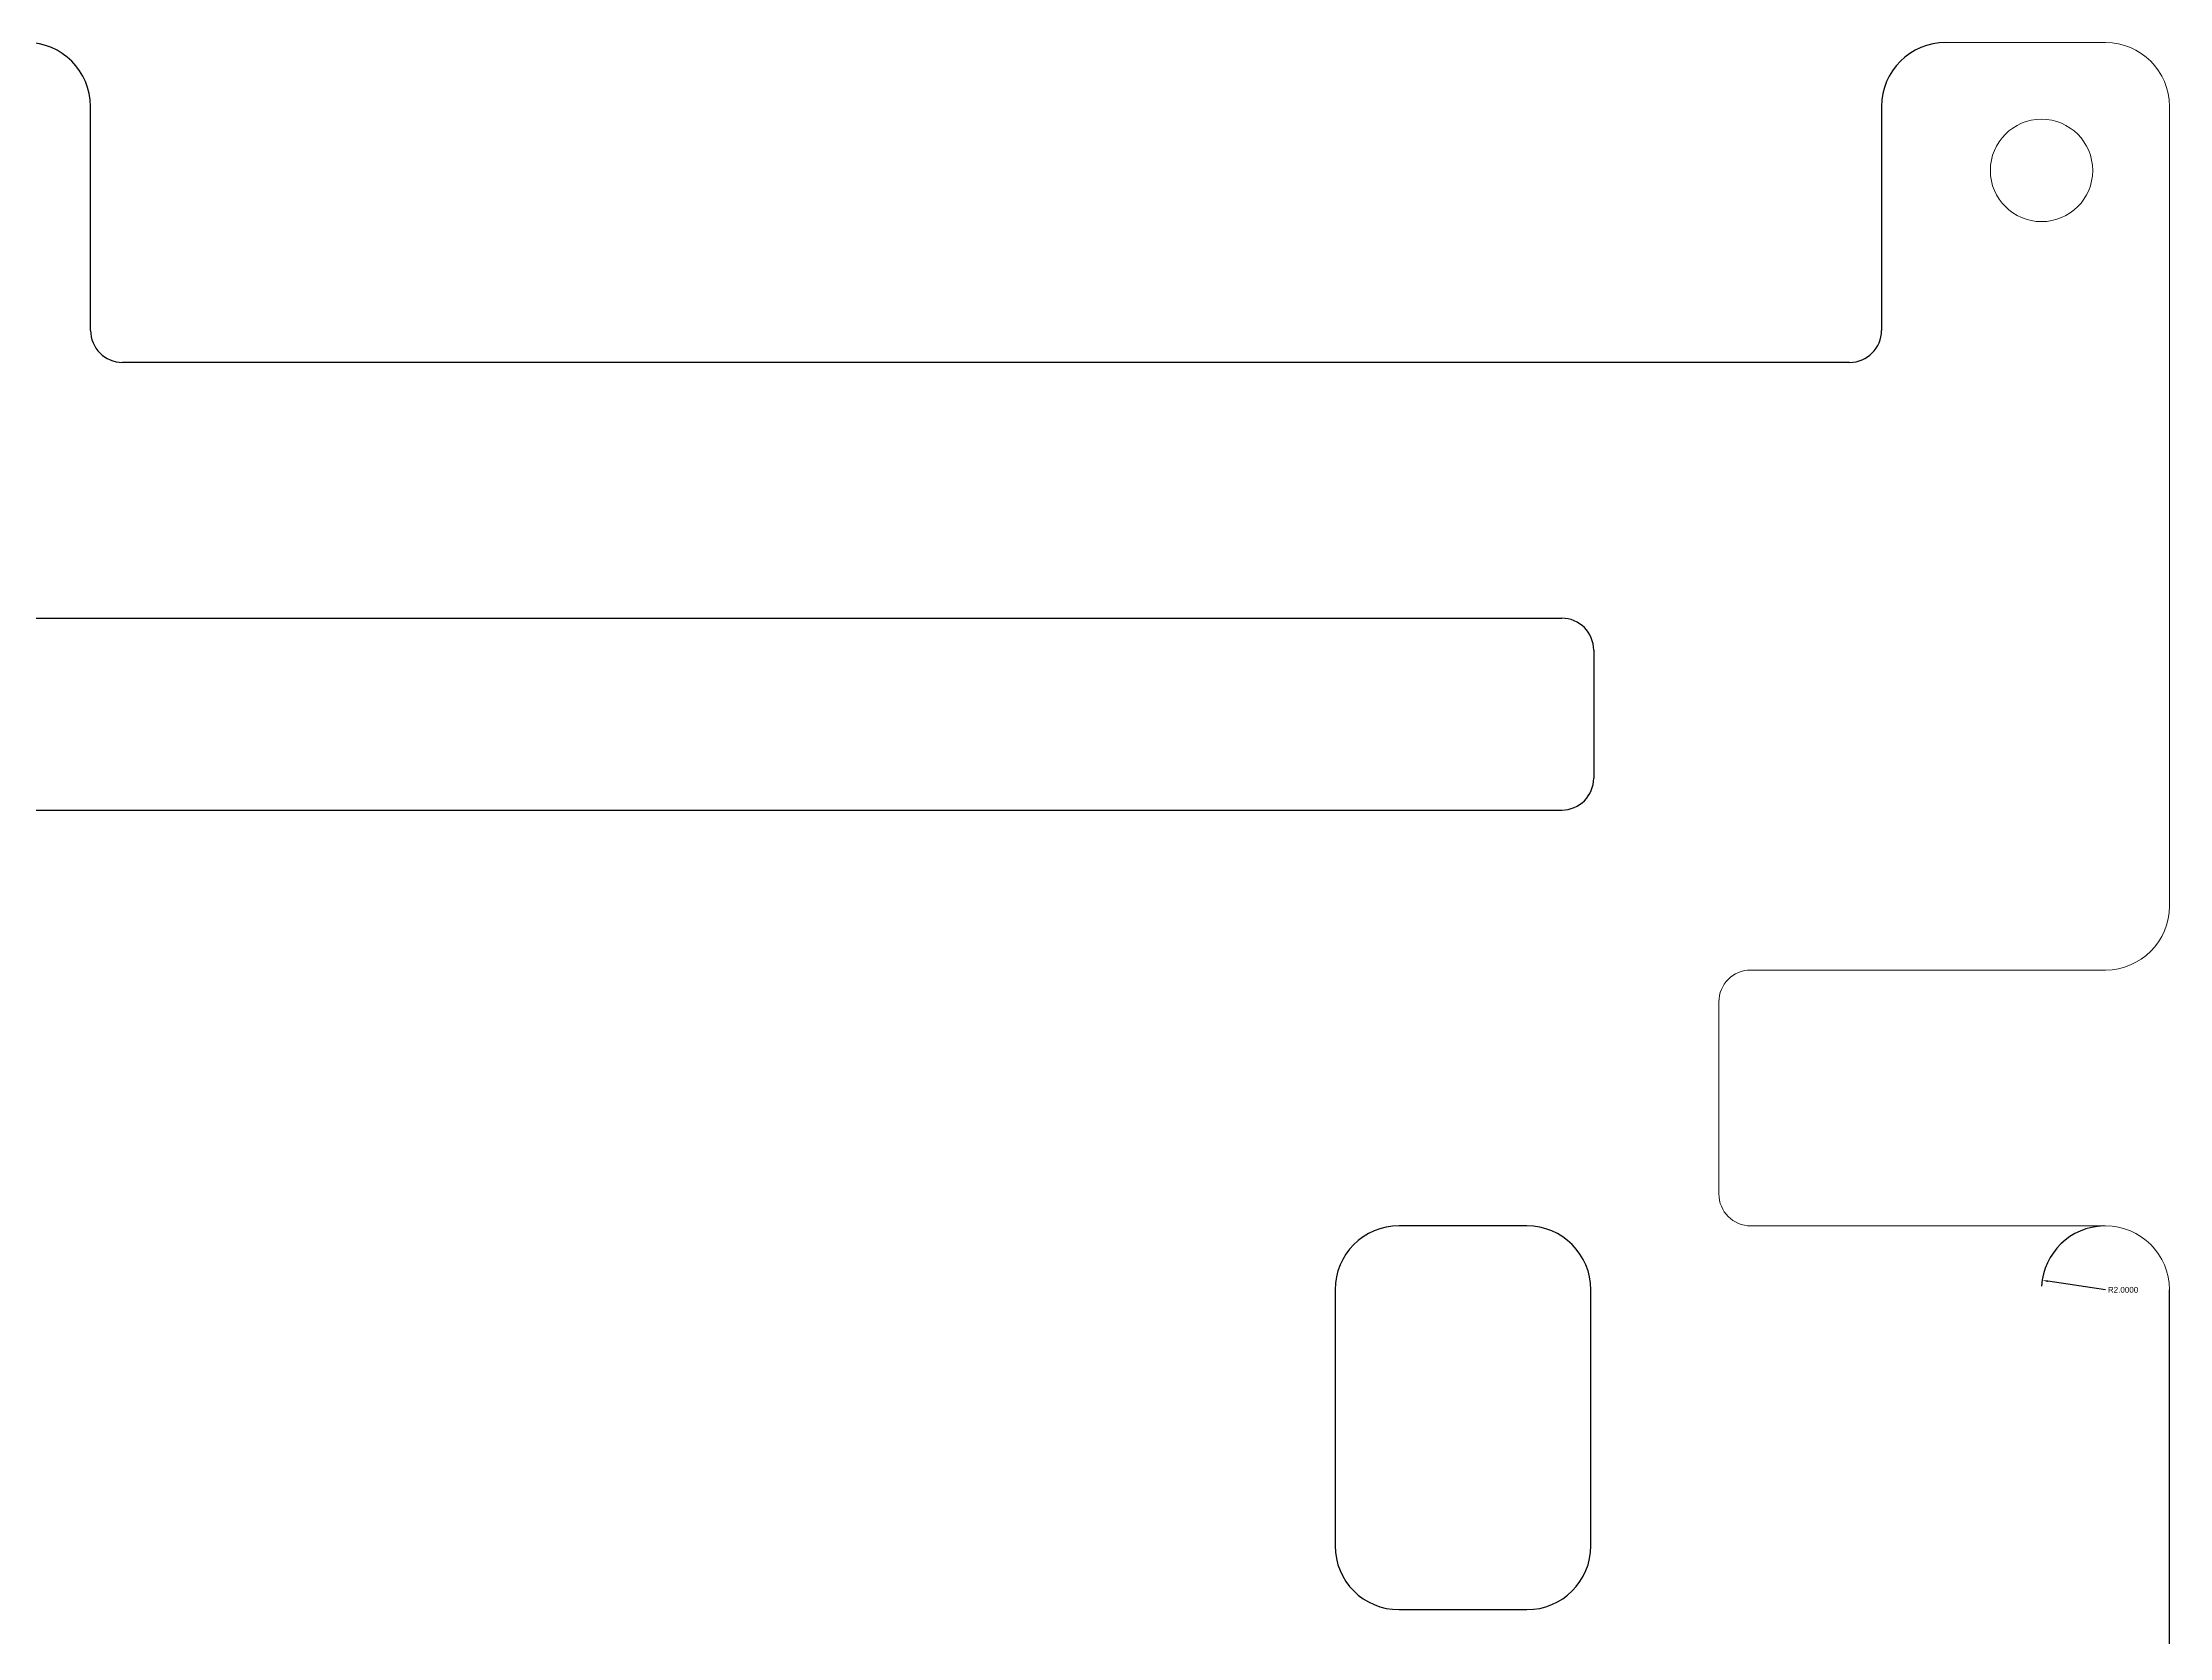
# Model space of a CAD drawing. Header units: inches. Extents: x 4 to 141, y 2 to 89.
# Drawn here: x 74.1 to 140.6, y 39.4 to 89.3 of the extents above; entities that cross this region are included whole.
import ezdxf

# ---------------------------------------------------------------- set-up
doc = ezdxf.new("R2010")
doc.units = ezdxf.units.IN
doc.header["$MEASUREMENT"] = 0
doc.layers.add('VISIBLE', color=7, linetype='Continuous', lineweight=0)
doc.styles.get("Standard").update_dxf_attribs({"font": 'arial.ttf'})
doc.dimstyles.get("Standard").update_dxf_attribs({"dimtxt": 0.18, "dimasz": 0.18, "dimexe": 0.18, "dimexo": 0.0625, "dimgap": 0.09, "dimtad": 0, "dimtih": 1, "dimtoh": 1, "dimdec": 4, "dimzin": 0, "dimdsep": 46, "dimtxsty": 'Standard', "dimcen": 0.09, "dimadec": 0, "dimazin": 0, "dimtfac": 1, "dimtdec": 4, "dimtofl": 0, "dimtmove": 0, "dimatfit": 3, "dimfxl": 1, "dimtolj": 1, "dimtzin": 0, "dimarcsym": 0})

# ---------------------------------------------------------------- blocks, each defined once
blk = doc.blocks.new('*D4')
at = {"color": 0, "lineweight": -2, "transparency": 16777216}
blk.add_line((138.55, 50.267), (136.75, 50.538), dxfattribs=at)
blk.add_arc((138.55, 50.267), 2, 91.79049, 176.58519, dxfattribs=at)
at = {"color": 0, "transparency": 16777216}
blk.add_solid([(136.755, 50.568), (136.746, 50.509), (136.572, 50.565)], dxfattribs=at)
at = {"layer": 'Defpoints', "color": 0, "transparency": 16777216}
for p in [(136.572, 50.565), (138.55, 50.267)]:
    blk.add_point(p, dxfattribs=at)
at = {"color": 0, "transparency": 16777216, "insert": (139.099, 50.267), "char_height": 0.18, "attachment_point": 5}
blk.add_mtext('\\A1;R2.0000', dxfattribs=at)

msp = doc.modelspace()

# ---------------------------------------------------------------- linework, layer by layer
for p, q in [((75.55004, 80.26697), (75.55004, 87.26697)), ((131.55004, 87.26697), (131.55004, 80.26697)), ((130.55004, 79.26697), (76.55004, 79.26697)), ((71.55004, 71.26697), (121.55004, 71.26697)), ((122.55004, 70.26697), (122.55004, 66.26697)), ((71.55004, 65.26697), (121.55004, 65.26697)), ((120.46128, 52.267), (116.46128, 52.267)), ((114.46128, 50.267), (114.46128, 42.267)), ((122.46128, 42.267), (122.46128, 50.267)), ((140.55004, 37.26697), (140.55004, 50.267)), ((116.46128, 40.267), (120.46128, 40.267))]:
    msp.add_line(p, q)
for centre, radius, start, end in [((73.55004, 87.26697), 2, 0, 90), ((133.55004, 87.26697), 2, 90, 180), ((76.55004, 80.26697), 1, 180, 270), ((130.55004, 80.26697), 1, 270, 0), ((121.55004, 70.26697), 1, 0, 90), ((121.55004, 66.26697), 1, 270, 0), ((116.46128, 50.267), 2, 90, 180), ((120.46128, 50.267), 2, 0, 90), ((116.46128, 42.267), 2, 180, 270), ((120.46128, 42.267), 2, 270, 0)]:
    msp.add_arc(centre, radius, start, end)
at = {"layer": 'VISIBLE'}
for p, q in [((133.55004, 89.26697), (138.55004, 89.26697)), ((140.55004, 87.26697), (140.55004, 62.26697)), ((127.46128, 60.26697), (138.55004, 60.26697)), ((126.46128, 53.267), (126.46128, 59.26697)), ((138.55004, 52.267), (127.46128, 52.267))]:
    msp.add_line(p, q, dxfattribs=at)
msp.add_circle((136.55004, 85.26697), 1.6, dxfattribs=at)
for centre, radius, start, end in [((138.55004, 87.26697), 2, 0, 90), ((138.55004, 62.26697), 2, 270, 0), ((127.46128, 59.26697), 1, 90, 180), ((127.46128, 53.267), 1, 180, 270), ((138.55004, 50.267), 2, 0, 90)]:
    msp.add_arc(centre, radius, start, end, dxfattribs=at)

# ---------------------------------------------------------------- dimensions: what is measured, and where the dimension line sits
dim = msp.add_radius_dim(center=(138.55004, 50.267), mpoint=(136.57238, 50.56509), dimstyle='Standard')
dim.commit()
dim.dimension.update_dxf_attribs({"geometry": '*D4', "text_midpoint": (138.55004, 50.267), "dimtype": 164})

doc.saveas('drawing.dxf')
